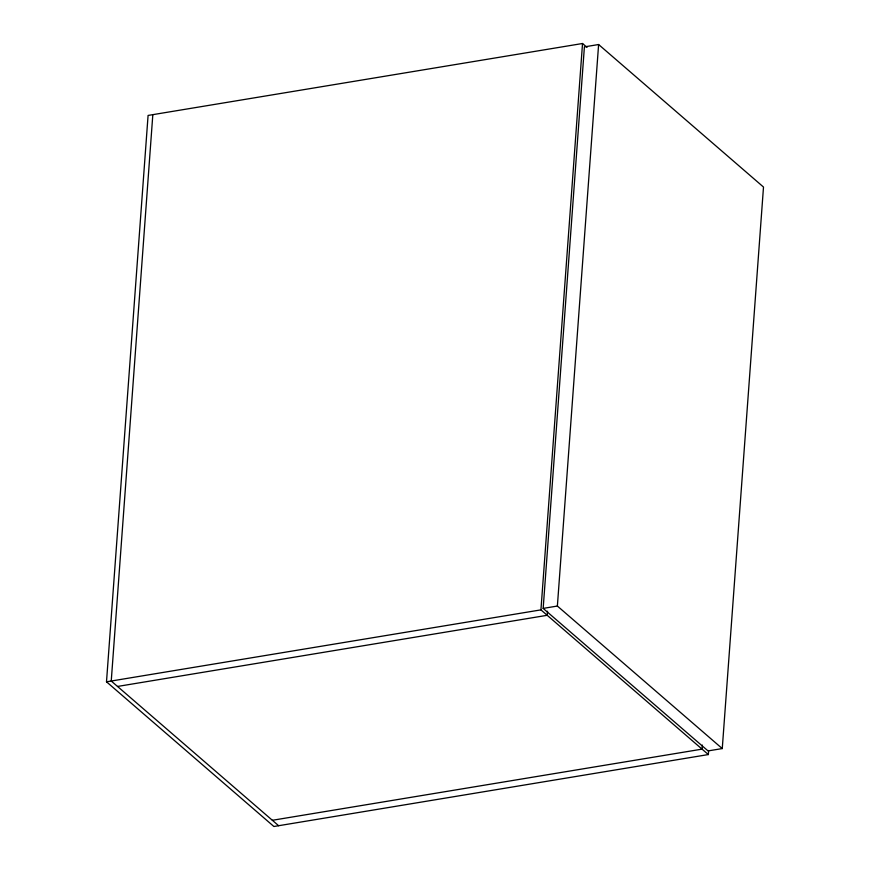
<?xml version="1.0" encoding="UTF-8"?>
<svg xmlns="http://www.w3.org/2000/svg" width="870" height="870" viewBox="0 0 870 870"><rect width="100%" height="100%" fill="white"/><g stroke="black" fill="none" stroke-linecap="round" stroke-linejoin="round"><path stroke-width="1.3" d="M708.637 750.495L708.343 754.562L273.898 826.5L106.499 681.808L148.085 115.438L582.53 43.5L587.011 47.371M152.826 114.655L111.24 681.025L278.639 825.717M708.343 754.562L540.933 609.87L582.53 43.5M543.163 608.402L584.401 46.882L598.614 44.522L763.501 187.05L722.263 748.57L708.049 750.919L543.163 608.402L557.376 606.042L722.263 748.57M547.513 611.229L547.219 615.297L117.515 686.452M557.376 606.042L598.614 44.522M702.362 745.079L702.057 749.135L272.364 820.29M106.499 681.808L540.933 609.87"/></g></svg>
